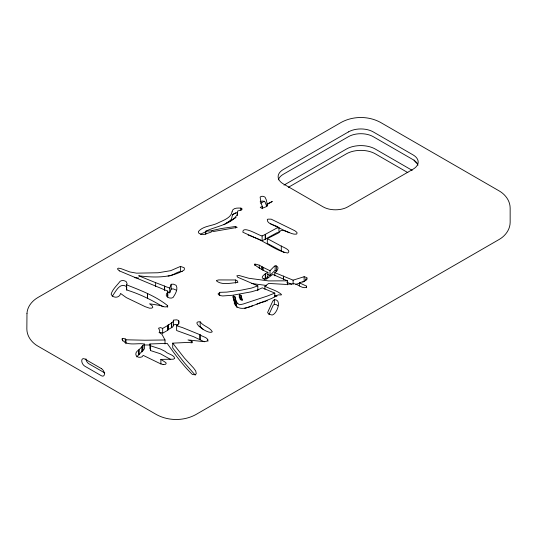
<?xml version="1.0" encoding="UTF-8"?>
<svg xmlns="http://www.w3.org/2000/svg" width="537" height="537" viewBox="0 0 537 537"><rect width="100%" height="100%" fill="white"/><g stroke="black" fill="none" stroke-linecap="round" stroke-linejoin="round"><path stroke-width="0.81" d="M284.469 252.645L267.319 243.382L267.319 238.616L278.341 233.051L280.938 230.494C286.443 229.742 290.973 234.857 296.243 234.152A2.665 1.537 0 0 0 296.914 233.723L296.968 232.414L294.853 230.749L271.198 219.163L267.99 219.143A2.651 1.53 0 0 0 267.298 219.559C266.936 224.58 276.011 224.875 278.958 227.688L278.958 232.454L276.944 232.743L265.412 239.066M267.319 238.616L279.213 245.02C281.26 246.624 292.309 249.913 287.798 253.034C276.233 251.088 266.54 242.422 255.854 238.086L242.858 232.232C242.435 224.768 259.713 236.065 262.116 235.904L265.412 234.427M234.307 303.533L234.541 300.552L233.568 300.082L234.192 299.619L233.857 298.894A37.127 21.433 0 0 1 233.488 297.988L233.092 296.377L233.682 296.041L234.924 296.76C236.824 300.002 234.468 304.318 236.73 306.916M167.759 297.035L167.698 291.141L119.362 270.883M299.371 285.986L299.371 282.811L306.546 286.147L306.506 287.308C302.277 289.04 298.29 284.328 294.276 283.717L285.758 284.409L268.681 283.442L264.916 286.214L264.916 289.389M232.058 211.84C231.044 218.284 222.284 220.62 217.156 223.385C211.169 226.111 202.959 226.084 198.502 231.427A5.008 2.893 0 0 0 198.408 232.145L198.771 233.118L201.039 234.427L204.047 234.468L211.075 232.145L212.357 230.769L205.785 231.225L205.785 234.4M170.726 359.508L160.341 353.742L150.488 350.56L150.615 344.875L149.937 343.975L167.182 343.385C174.834 354.205 182.895 365.294 192.34 374.437C193.656 374.692 195.434 375.068 196.287 373.692L195.696 370.933L193.629 368.08L184.466 358.132L172.713 343.15L172.713 347.916L184.466 362.898L195.287 375.141M150.488 350.56L150.615 349.641L149.937 348.741L149.937 343.975M232.065 211.8C232.494 207.611 237.851 207.987 240.918 208.108L242.012 208.745L241.939 209.631L237.576 211.088L237.401 215.699M204.328 341.814L193.615 336.692L176.626 330.524L176.626 325.758L182.526 327.617L199.992 334.719C201.657 336.746 208.437 337.162 207.624 340.7L205.866 341.485L203.442 341.572L188.004 339.941L191.897 341.337L192.192 342.391L190.971 342.801L189.48 342.351L172.713 343.15M167.504 292.034L169.732 292.846L169.732 288.08L171.196 284.281L173.33 284.147L176.102 285.295C178.398 289.322 175.21 294.169 172.995 297.579C169.585 299.539 163.275 295.86 167.759 292.269L167.739 291.175M169.732 292.846L171.196 289.047L171.196 284.281M141.956 346.828C142.439 350.111 141.755 356.716 142.211 346.217M141.956 351.594L142.211 350.983M142.392 346.325C143.721 342.828 142.164 359.354 142.647 345.754M142.392 351.091L142.647 350.52M126.598 284.832C140.117 290.148 155.79 296.062 167.658 305.681L166.524 306.869L164.765 306.896L159.885 305.439L149.561 303.788L152.166 305.728L152.817 307.406L151.783 308.131L149.534 308.184L145.205 306.687L126.309 297.599L120.57 293.457C119.764 298.337 112.622 298.344 111.119 294.175C112.595 289.121 116.965 285.516 120.04 281.401C121.818 279.999 124.463 280.428 126.235 281.656L127.094 283.697L126.598 284.832L126.537 289.946C139.412 293.84 151.575 299.888 163.053 306.835M268.869 314.682L273.252 305.15L274.32 304.445L276.333 304.633L277.944 305.781M112.24 296.243C115.468 292.128 119.637 282.133 126.235 286.422L126.833 287.557M219.25 295.424L219.653 292.343L226.782 292.108L241.059 290.208L251.538 288.074L257.834 285.859L257.834 290.624M159.019 332.698L160.476 332.363L162.677 333.162L167.732 330.289L167.732 325.523L172.719 322.173L173.666 320.065L176.861 319.824L178.573 320.535L179.083 321.301L178.861 323.704L176.626 325.758M167.732 330.289L168.135 329.631L168.135 324.865M126.537 289.946L126.685 284.972M171.431 322.925L171.431 327.691L168.135 329.631M142.869 345.882L144.393 344.063C137.405 342.552 126.088 346.882 121.852 338.988L123.416 338.485L125.255 338.928L125.953 339.793L125.953 343.761M142.869 350.648L144.393 348.828L144.393 344.063M235.703 304.982L235.803 300.102M241.898 300.545L241.992 298.908L241.12 295.578L239.871 294.853L239.287 295.189L239.287 297.572M141.882 346.788L138.768 349.936C132.928 353.373 136.586 359.045 141.99 356.87L143.204 355.373L159.382 363.234L163.134 364.589M136.787 356.917L138.768 354.702L138.768 349.936M138.768 354.702L141.882 351.554M127.021 289.141L126.685 289.738M264.197 279.475L267.889 277.045L267.889 272.279C265.842 272.326 246.127 260.74 259.277 265.197M274.796 275.817L274.796 272.642C276.817 271.44 279.858 267.56 276.521 265.983L275.125 265.855L274.212 266.386L270.004 270.715L262.808 267.198L263.009 270.494M267.58 274.454L270.004 275.481L274.212 271.151L275.125 270.621L276.85 270.95M263.338 278.676C260.385 277.656 263.909 274.709 265.244 273.89L267.889 272.279M260.143 201.858C261.432 200.536 263.754 200.992 265.083 202.006L266.822 206.638M171.431 327.691L172.719 326.939L173.565 325.59L173.404 320.213M239.287 295.189L240.388 298.424L239.764 298.887L242.435 300.176L241.898 299.028M274.32 299.68L272.856 300.962L267.634 312.453A3.618 2.088 0 0 0 267.876 313.051L269.97 314.501L271.876 314.964A1.92 1.108 0 0 0 272.615 314.883C277.146 313.36 282.214 299.357 274.32 299.68L274.32 304.445M224.003 224.735C226.594 222.372 232.393 221.002 232.058 216.606C232.098 213.833 235.219 212.8 237.542 212.867M162.677 333.162L162.677 328.396L167.732 325.523M232.461 214.84L236.092 212.746M283.992 185.09L346.405 149.058A20.426 11.794 0 0 1 375.296 149.058L412.194 170.363M200.637 234.098L206.127 231.628M205.785 231.225C215.981 226.171 231.957 224.654 237.401 214.115M226.654 222.962L236.092 217.512M260.767 203.268L264.392 201.174M288.342 187.346L346.405 153.824A20.426 11.794 0 0 1 375.296 153.824L407.852 172.625M155.602 286.684L155.676 282.67L164.644 286.12L164.644 290.087M164.537 290.155L164.644 286.12M278.958 227.688L276.944 227.983L265.412 234.3L265.412 239.193L262.116 240.67L251.235 236.146M261.834 269.614L261.834 267.231L262.351 266.936L259.277 265.157L259.277 268.379M173.404 324.979L175.767 324.402L177.982 325.046M267.171 204L266.359 200.032L265.083 197.24C263.754 196.227 261.432 195.77 260.143 197.092L261.016 203.301L262.358 206.356L260.25 207.389L261.969 208.383L266.251 206.671L267.319 205.342L267.225 204.422L272.293 201.489L267.171 204L267.225 206.013M305.996 280.442L305.996 278.857L306.949 279.408L307.13 278.059A2.276 1.316 0 0 0 306.546 277.481L304.13 276.723L293.108 280.166L274.796 272.642M302.707 282.079L304.13 281.489L304.13 276.723M274.783 297.068L274.783 293.101L267.298 296.055L243.147 304.036L239.596 304.748L237.871 303.7M256.928 304.164L271.554 298.512L278.206 294.86L281.187 294.967A1.537 0.886 0 0 0 281.435 294.464C277.005 290.457 270.212 289.081 264.916 286.214M155.676 282.67L138.68 275.79C153.783 277.689 170.746 278.287 184.124 270.051L184.46 268.809L184.084 267.661L180.452 266.419L170.645 270.682L158.1 272.762L136.526 273.158L129.86 271.95L120.906 268.594L118.435 268.151L117.556 268.654L117.65 269.225L119.348 270.876M182.265 271.474C177.344 270.957 173.169 275.857 168.074 276.119M266.735 301.009L267.298 300.821M252.538 305.775L244.436 308.419M299.901 283.12L295.786 284.341M265.325 301.485L265.755 301.351M219.25 293.041L218.183 293.538L218.197 294.249L220.244 295.598L222.694 295.954L232.434 295.283L251.363 291.813L257.673 289.987L262.278 287.819L274.783 293.101M299.371 282.811C301.23 281.851 306.909 281.61 305.996 278.857M264.338 301.794C255.927 302.808 240.321 314.89 234.313 303.533M171.196 289.047L173.33 288.913L176.102 290.061M167.739 295.941L167.651 291.148M235.568 226.46L220.949 228.594L212.028 230.581L213.598 231.487L237.179 227.386L235.568 226.46L235.568 228.044M287.456 284.791L287.456 280.817L268.574 280.925L248.779 278.253L239.166 275.521L236.864 275.77L237.636 277.186L257.834 285.859M160.878 364.16L160.878 359.394L173.337 359.199L174.706 358.434C174.21 354.595 167.39 354.105 165.168 351.399L160.341 348.976L150.488 345.794M165.02 343.955L165.02 339.981L144.909 340.223L125.953 339.793M144.909 344.982L150.219 344.982M138.586 278.012L134.505 277.649M163.174 364.596L165.571 364.274L166.161 363.536L165.913 362.656L160.878 359.394M261.834 267.231L263.009 267.312M235.656 279.978L218.633 279.925L216.565 280.462A1.638 0.946 0 0 0 216.424 280.844C221.862 285.469 230.97 282.932 237.669 282.449A1.007 0.584 0 0 0 237.884 282.267L237.414 280.945L235.656 279.978L235.656 283.153M266.292 285.436L251.645 283.509M270.601 223.828L289.04 232.763M200.173 321.844C189.353 320.824 208.739 335.343 212.29 331.759C209.94 327.248 203.221 326.248 200.173 321.844L200.173 326.61L203.288 329.423M199.18 326.429L200.173 326.61M264.446 279.126L266.486 279.086L272.783 274.441L287.456 280.817M248.121 235.058L250.685 235.944M264.419 279.112L263.345 278.676M164.537 286.181L169.732 288.08M286.798 282.247L291.672 284.288M267.399 276.817L267.889 277.045M274.736 295.303L276.897 296.303M236.246 306.137L236.146 301.324L237.864 303.694M234.407 301.23L234.924 301.526L235.803 304.868M162.677 328.396L160.476 327.597L158.543 328.208L159.751 330.597L159.529 331.96L160.261 333.383L161.872 334.148L165.02 339.981M104.755 372.933L88.961 363.817A4.377 2.531 60 0 1 85.88 358.756M236.837 307.063L237.106 307.439M235.703 300.217L236.246 301.371M306.546 286.147L306.546 287.738M293.108 280.166L293.108 284.14M283.59 276.273L283.59 279.455M283.476 276.085L283.476 279.26M281.301 245.926L281.301 250.907M276.521 265.983L276.521 270.749M275.125 265.855L275.125 270.621M270.004 270.715L270.004 275.481M265.681 273.89L265.681 278.656M265.244 273.89L265.244 278.656M265.191 234.427L265.191 239.193M262.358 206.356L262.358 208.739M262.116 235.904L262.116 240.67M254.847 263.996L254.847 265.58M241.113 295.572L241.113 299.539M240.918 208.108L240.918 210.491M240.388 298.424L240.388 299.861M239.871 294.853L239.871 298.028M234.924 296.76L234.924 301.526M234.226 300.505L234.226 302.089M234.192 299.619L234.192 301.029M233.682 296.041L233.682 299.216M233.092 296.377L233.092 297.968M219.653 292.343L219.653 295.518M207.926 339.679L207.926 341.27M200.026 334.866L200.026 339.632M199.992 334.719L199.992 339.485M191.897 341.337L191.897 342.921M180.452 266.419L180.452 271.185M178.573 320.535L178.573 323.71M171.726 322.925L171.726 327.691M168.282 324.952L168.282 329.718M167.658 305.681L167.658 307.265M167.437 325.523L167.437 330.289M139.063 349.936L139.063 354.702M125.255 338.928L125.255 342.895M122.584 338.525L122.584 340.908M417.974 165.228A17.513 10.109 0 0 0 413.06 159.664L373.228 136.666A17.513 10.109 0 0 0 348.466 136.666L283.254 174.317A17.513 10.109 0 0 0 278.341 179.882M417.081 163.275A5.84 3.37 60 0 1 414.047 159.979M262.768 267.178L262.761 269.554L262.768 267.178M26.978 313.366L26.85 328.966C26.884 336.276 31.764 342.66 37.939 346.15L156.603 414.658C168.531 421.102 183.775 421.102 195.703 414.658L499.061 239.515C505.236 236.025 510.116 229.641 510.15 222.331L510.15 208.034C510.116 200.724 505.236 194.34 499.061 190.85L380.397 122.342C368.469 115.898 353.225 115.898 341.297 122.342L37.939 297.485C32.207 300.794 27.367 306.526 26.978 313.366M348.466 131.901L283.254 169.551A17.513 10.109 0 0 0 283.254 183.849L323.086 206.846A17.513 10.109 0 0 0 347.848 206.846L413.06 169.195A17.513 10.109 0 0 0 413.06 154.898L373.228 131.901A17.513 10.109 0 0 0 348.466 131.901M147.547 293.578L147.474 298.391L147.547 293.578M101.345 368.577L84.839 359.052A4.377 2.531 60 0 0 81.738 360.837A4.377 2.531 60 0 0 84.839 366.2L101.345 375.725A4.377 2.531 60 0 0 104.44 373.94A4.377 2.531 60 0 0 101.345 368.577"/></g></svg>
